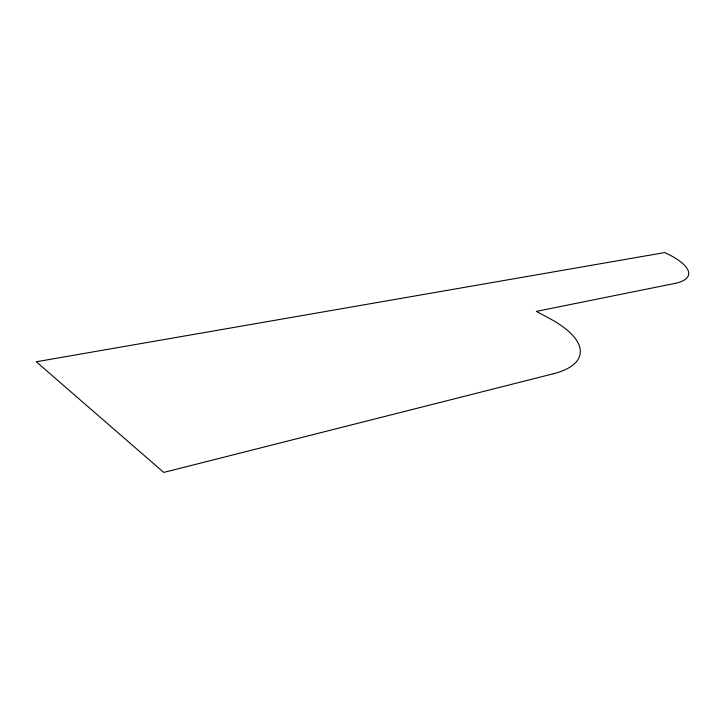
<?xml version="1.0" encoding="UTF-8"?>
<svg xmlns="http://www.w3.org/2000/svg" width="725" height="725" viewBox="0 0 725 725"><rect width="100%" height="100%" fill="white"/><g stroke="black" fill="none" stroke-linecap="round" stroke-linejoin="round"><path stroke-width="1.09" d="M553.393 373.765L163.768 472.428L36.25 361.766L664.734 252.572A65.622 20.128 12.6 0 1 674.785 283.439L536.355 311.378L549.867 318.647A100.24 38.135 10.8 0 1 553.393 373.765"/></g></svg>
